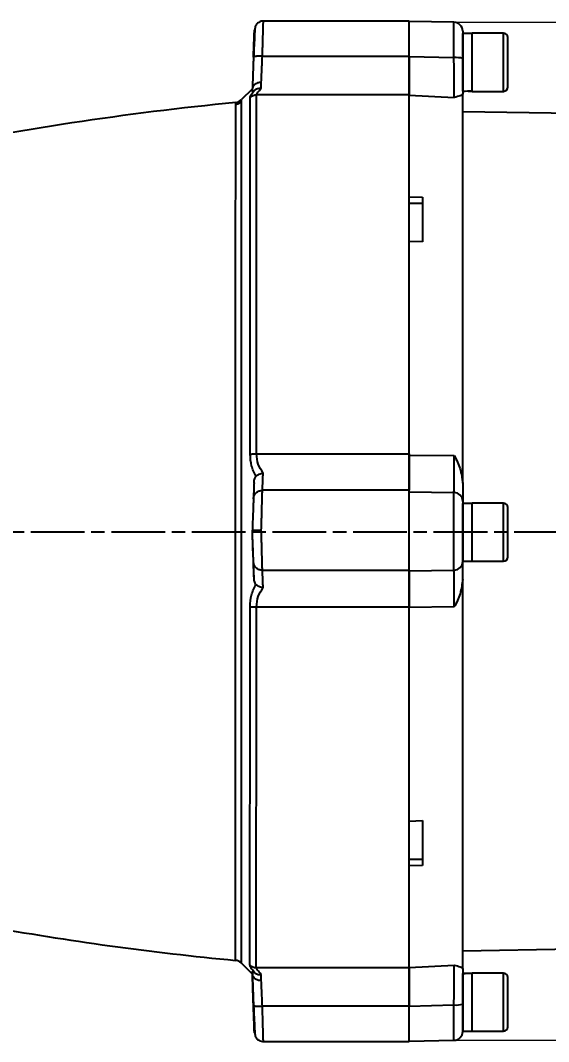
# Model space of a CAD drawing. Header units: millimetres. Extents: x 2223 to 4172, y 741 to 2119.
# Drawn here: x 3661.8 to 3779.8, y 1741.4 to 1969.5 of the extents above; entities that cross this region are included whole.
import ezdxf

# ---------------------------------------------------------------- set-up
doc = ezdxf.new("R2010")
doc.units = ezdxf.units.MM
doc.linetypes.add('AM_ISO08W050', pattern=[18, 12, -1.5, 3, -1.5])
doc.layers.add('AM_5', color=3, linetype='Continuous', lineweight=25)
doc.layers.add('AM_7', color=4, linetype='AM_ISO08W050', lineweight=25)
doc.styles.add('SLDTEXTSTYLE1', font='txt.shx', dxfattribs={"width": 0.7, "bigfont": 'gbcbig.shx'})
doc.dimstyles.new('SLDDIMSTYLE12$0', dxfattribs={"dimtxt": 12, "dimasz": 10, "dimexe": 0, "dimexo": 0.0625, "dimgap": 0.875, "dimtad": 1, "dimdec": 1, "dimlfac": 1.8, "dimrnd": 1e-09, "dimzin": 12, "dimdsep": 46, "dimtxsty": 'SLDTEXTSTYLE1', "dimcen": 0.09, "dimdle": 8.16, "dimclrd": 3, "dimclre": 3, "dimadec": 0, "dimazin": 3, "dimtfac": 1, "dimtdec": 1, "dimtofl": 0, "dimtmove": 0, "dimatfit": 3, "dimfxl": 0, "dimfrac": 2, "dimtolj": 1, "dimlwd": 5, "dimlwe": 5, "dimarcsym": 0})

# ---------------------------------------------------------------- blocks, each defined once
blk = doc.blocks.new('*D46')
at = {"layer": 'AM_5', "color": 3, "lineweight": 5, "transparency": 16777216}
blk.add_line((3758.76, 1969.07), (3946.32, 1969.07), dxfattribs=at)
at = {"layer": 'AM_5', "color": 3, "linetype": 'Continuous', "lineweight": 5, "transparency": 16777216}
for p, q in [((3946.32, 1959.07), (3946.32, 1751.64)), ((3758.76, 1741.64), (3946.32, 1741.64))]:
    blk.add_line(p, q, dxfattribs=at)
at = {"layer": 'AM_5', "color": 3, "transparency": 16777216}
for points in [[(3944.66, 1959.07), (3947.99, 1959.07), (3946.32, 1969.07)], [(3944.66, 1751.64), (3947.99, 1751.64), (3946.32, 1741.64)]]:
    blk.add_solid(points, dxfattribs=at)
at = {"layer": 'Defpoints', "color": 0, "transparency": 16777216}
for p in [(3758.7, 1969.07), (3758.7, 1741.64), (3946.32, 1741.64)]:
    blk.add_point(p, dxfattribs=at)
at = {"layer": 'AM_5', "color": 0, "transparency": 16777216, "insert": (3939.45, 1855.35), "char_height": 12, "attachment_point": 5, "rotation": 90, "style": 'SLDTEXTSTYLE1'}
blk.add_mtext('\\A1;230', dxfattribs=at)

msp = doc.modelspace()

# ---------------------------------------------------------------- linework, layer by layer
at = {"color": 7, "linetype": 'Continuous', "lineweight": 25}
for p, q in [((3748.663, 1969.354), (3716.122, 1969.354)), ((3758.698, 1969.069), (3748.663, 1969.245)), ((3758.698, 1961.175), (3758.698, 1969.069)), ((3762.763, 1966.589), (3760.663, 1966.589)), ((3760.663, 1953.709), (3760.663, 1966.589)), ((3769.763, 1966.649), (3762.763, 1966.649)), ((3762.763, 1953.649), (3762.763, 1966.649)), ((3769.763, 1953.649), (3769.763, 1966.649)), ((3762.763, 1953.824), (3762.763, 1966.566)), ((3713.978, 1961.349), (3713.91, 1961.307)), ((3715.908, 1961.49), (3748.663, 1961.49)), ((3748.663, 1961.425), (3758.698, 1961.175)), ((3715.663, 1954.329), (3715.663, 1955.64)), ((3713.663, 1954.229), (3711.159, 1951.723)), ((3713.663, 1953.635), (3713.663, 1954.252)), ((3748.663, 1952.899), (3714.617, 1952.899)), ((3762.763, 1953.649), (3769.763, 1953.649)), ((3748.663, 1952.774), (3758.768, 1952.257)), ((3890.189, 1946.833), (3760.663, 1949.095)), ((3748.663, 1930.104), (3751.663, 1929.992)), ((3751.663, 1928.569), (3748.663, 1928.569)), ((3751.663, 1919.997), (3748.663, 1920.108)), ((3714.583, 1872.686), (3748.663, 1872.686)), ((3748.663, 1872.382), (3758.767, 1872.263)), ((3748.663, 1864.512), (3715.906, 1864.512)), ((3748.663, 1864.18), (3758.697, 1864.031)), ((3758.697, 1846.678), (3758.697, 1864.031)), ((3762.762, 1848.649), (3762.763, 1861.649)), ((3769.763, 1861.649), (3762.763, 1861.649)), ((3769.762, 1848.649), (3769.763, 1861.649)), ((3760.662, 1848.709), (3760.663, 1861.589)), ((3762.763, 1861.589), (3760.663, 1861.589)), ((3762.762, 1848.709), (3762.763, 1861.589)), ((3713.663, 1855.594), (3713.663, 1855.566)), ((3760.662, 1848.709), (3762.762, 1848.709)), ((3762.762, 1848.649), (3769.762, 1848.649)), ((3715.906, 1846.651), (3748.662, 1846.651)), ((3748.662, 1846.529), (3758.697, 1846.678)), ((3748.662, 1838.439), (3714.568, 1838.439)), ((3758.767, 1838.446), (3748.662, 1838.326)), ((3748.662, 1790.6), (3751.662, 1790.712)), ((3748.779, 1782.14), (3751.662, 1782.14)), ((3751.662, 1780.716), (3748.662, 1780.605)), ((3748.662, 1775.431), (3748.662, 1780.605)), ((3760.662, 1761.614), (3890.188, 1763.874)), ((3709.914, 1759.498), (3709.914, 1759.498)), ((3711.136, 1758.925), (3713.668, 1756.391)), ((3711.14, 1758.921), (3713.662, 1756.397)), ((3711.14, 1758.921), (3711.141, 1758.92)), ((3713.662, 1757.025), (3713.662, 1756.422)), ((3714.534, 1757.883), (3748.662, 1757.883)), ((3748.662, 1757.935), (3758.767, 1758.451)), ((3713.662, 1756.401), (3713.662, 1756.422)), ((3713.662, 1756.378), (3713.662, 1756.398)), ((3713.662, 1756.397), (3713.662, 1756.397)), ((3713.662, 1756.397), (3713.662, 1756.397)), ((3713.663, 1756.371), (3713.662, 1756.378)), ((3760.662, 1756.474), (3760.662, 1756.589)), ((3760.662, 1743.709), (3760.662, 1756.474)), ((3769.762, 1756.649), (3762.762, 1756.649)), ((3762.762, 1750.149), (3762.762, 1756.649)), ((3762.762, 1743.709), (3762.762, 1756.587)), ((3769.762, 1750.149), (3769.762, 1756.649)), ((3762.762, 1743.649), (3762.762, 1750.149)), ((3769.762, 1743.649), (3769.762, 1750.149)), ((3713.906, 1749.431), (3713.974, 1749.391)), ((3748.662, 1749.257), (3715.905, 1749.257)), ((3748.662, 1749.284), (3758.697, 1749.534)), ((3758.697, 1741.639), (3758.697, 1749.534)), ((3760.662, 1743.709), (3762.762, 1743.709)), ((3762.762, 1743.649), (3769.762, 1743.649)), ((3716.119, 1741.355), (3748.662, 1741.355)), ((3748.662, 1741.464), (3758.697, 1741.639))]:
    msp.add_line(p, q, dxfattribs=at)
at = {"color": 7, "linetype": 'Continuous', "lineweight": 25, "flags": 128}
msp.add_lwpolyline([(3715.662, 1755.053), (3715.662, 1755.233), (3715.662, 1755.407), (3715.662, 1755.577), (3715.662, 1755.742), (3715.662, 1755.902), (3715.662, 1756.056), (3715.662, 1756.206), (3715.662, 1756.35)], dxfattribs=at)
at = {"color": 7, "linetype": 'Continuous', "lineweight": 25}
for centre, radius, start, end in [((3758.663, 1967.07), 2, 359.99969, 88.99969), ((3769.763, 1965.649), 1, 359.99969, 89.99969), ((3759.179, 1955.846), 5.35, 73.89589, 95.15802), ((3769.763, 1954.649), 1, 269.99969, 359.99969), ((3772.773, 1297.26), 656.897, 95.489386, 101.924805), ((3709.743, 1953.135), 2, 275.4893, 315.06662), ((3758.667, 1862.036), 1.995, 0.12453, 89.12989), ((3769.763, 1860.649), 1, 359.99969, 89.99969), ((3758.667, 1848.673), 1.995, 270.86948, 359.87485), ((3769.762, 1849.649), 1, 269.99969, 359.99969), ((3771.485, 2413.503), 656.897, 259.692209, 264.621686), ((3709.726, 1757.507), 2, 45.01628, 84.62182), ((3709.727, 1757.506), 2, 44.96902, 84.62197), ((3769.762, 1755.649), 1, 359.99969, 89.99969), ((3759.178, 1754.862), 5.35, 264.84135, 286.10349), ((3758.662, 1743.639), 2, 270.99969, 359.99969), ((3769.762, 1744.649), 1, 269.99969, 359.99969)]:
    msp.add_arc(centre, radius, start, end, dxfattribs=at)
for centre, major_axis, ratio, start_param, end_param in [((3760.663, 1960.149), (11.154, 0), 0.5773503, 4.712389, 4.9017857), ((3762.763, 1960.149), (11.154, 0), 0.5773503, 4.6181163, 4.712389), ((3713.785, 1851.851), (-3.458, 99.039), 0.0000745, 4.6429335, 4.7499054), ((3710.325, 1851.973), (-3.337, 95.576), 0.0000745, 3.1448209, 3.1516235), ((3760.662, 1750.149), (11.154, 0), 0.5773503, 1.4765235, 1.5707963), ((3762.762, 1750.149), (11.154, 0), 0.5773503, 1.5707963, 1.760193)]:
    msp.add_ellipse(centre, major_axis=major_axis, ratio=ratio, start_param=start_param, end_param=end_param, dxfattribs=at)
for points, knots in [([(3716.201, 1969.353), (3716.013, 1969.345), (3715.623, 1969.328), (3715.066, 1969.085), (3714.58, 1968.69), (3714.383, 1968.325), (3714.285, 1968.143)], [0, 0, 0, 0, 0.2333499, 0.484891, 0.744508, 1, 1, 1, 1]), ([(3715.908, 1961.49), (3715.925, 1962.089), (3715.955, 1963.229), (3716.007, 1965.121), (3716.048, 1966.598), (3716.076, 1967.658), (3716.093, 1968.265), (3716.113, 1969.007), (3716.127, 1969.519), (3716.122, 1969.331), (3716.122, 1969.319)], [0, 0, 0, 0, 0.1406686, 0.2673929, 0.4783479, 0.5663563, 0.6529404, 0.7381007, 0.9838874, 1, 1, 1, 1]), ([(3748.663, 1961.49), (3748.663, 1962.552), (3748.663, 1964.678), (3748.663, 1967.247), (3748.663, 1969.015), (3748.663, 1969.239), (3748.663, 1969.351)], [0, 0, 0, 0, 0.25036608, 0.50073216, 0.75109823, 1, 1, 1, 1]), ([(3714.287, 1968.149), (3714.271, 1968.023), (3714.239, 1967.773), (3714.156, 1966.202), (3714.054, 1964.004), (3713.98, 1962.232), (3713.943, 1961.351)], [0, 0, 0, 0, 0.254696, 0.5062842, 0.7546307, 1, 1, 1, 1]), ([(3714.011, 1964.192), (3714.021, 1964.461), (3714.057, 1965.505), (3714.092, 1966.502), (3714.119, 1967.276), (3714.121, 1967.347), (3714.123, 1967.389)], [0, 0, 0, 0, 0.1366129, 0.5304212, 0.7239462, 1, 1, 1, 1]), ([(3770.763, 1960.149), (3770.763, 1960.841), (3770.763, 1961.905), (3770.763, 1963.186), (3770.763, 1964.067), (3770.763, 1964.777), (3770.763, 1965.462), (3770.763, 1965.575), (3770.763, 1965.649)], [0, 0, 0, 0, 0.2394568, 0.3683607, 0.5, 0.6316393, 0.7605432, 1, 1, 1, 1]), ([(3713.91, 1961.278), (3713.936, 1962.019), (3713.972, 1963.073), (3714.002, 1963.936), (3714.011, 1964.192)], [0, 0, 0, 0, 0.7030079, 1, 1, 1, 1]), ([(3713.91, 1961.307), (3713.891, 1960.786), (3713.856, 1959.77), (3713.806, 1958.348), (3713.738, 1956.401), (3713.695, 1955.156), (3713.664, 1954.27)], [0, 0, 0, 0, 0.1983107, 0.386023, 0.5632417, 1, 1, 1, 1]), ([(3715.908, 1961.49), (3715.658, 1961.495), (3715.272, 1961.503), (3714.808, 1961.488), (3714.487, 1961.467), (3714.232, 1961.435), (3714.029, 1961.397), (3713.994, 1961.365), (3713.978, 1961.349)], [0, 0, 0, 0, 0.2702959, 0.4157421, 0.5642569, 0.7127719, 0.8582187, 1, 1, 1, 1]), ([(3715.663, 1955.64), (3715.695, 1956.389), (3715.746, 1957.585), (3715.831, 1959.639), (3715.882, 1960.852), (3715.908, 1961.49)], [0, 0, 0, 0, 0.442556, 0.7070771, 1, 1, 1, 1]), ([(3748.663, 1952.774), (3748.663, 1953.055), (3748.663, 1953.617), (3748.663, 1955.635), (3748.663, 1958.284), (3748.663, 1960.377), (3748.663, 1961.425)], [0, 0, 0, 0, 0.2500466, 0.4994486, 0.7493959, 1, 1, 1, 1]), ([(3758.768, 1952.257), (3758.767, 1952.532), (3758.766, 1952.903), (3758.761, 1953.858), (3758.757, 1954.536), (3758.751, 1955.351), (3758.741, 1956.37), (3758.728, 1957.681), (3758.715, 1959.31), (3758.704, 1960.534), (3758.698, 1961.175)], [0, 0, 0, 0, 0.24428957, 0.32903605, 0.41448985, 0.50012501, 0.59799237, 0.71577027, 0.85107242, 1, 1, 1, 1]), ([(3760.663, 1960.986), (3760.663, 1960.227), (3760.663, 1958.712), (3760.663, 1956.583), (3760.663, 1954.626), (3760.663, 1953.562), (3760.663, 1953.028)], [0, 0, 0, 0, 0.2507669, 0.5000113, 0.749245, 1, 1, 1, 1]), ([(3770.763, 1954.649), (3770.763, 1954.722), (3770.763, 1954.835), (3770.763, 1955.521), (3770.763, 1956.231), (3770.763, 1957.112), (3770.763, 1958.393), (3770.763, 1959.457), (3770.763, 1960.149)], [0, 0, 0, 0, 0.2394568, 0.3683607, 0.5, 0.6316393, 0.7605432, 1, 1, 1, 1]), ([(3715.663, 1955.64), (3715.518, 1955.635), (3715.231, 1955.625), (3714.804, 1955.523), (3714.419, 1955.359), (3714.105, 1955.14), (3713.872, 1954.888), (3713.707, 1954.597), (3713.678, 1954.382), (3713.664, 1954.27)], [0, 0, 0, 0, 0.14037969, 0.27934696, 0.43421745, 0.57550646, 0.70514845, 0.84665009, 1, 1, 1, 1]), ([(3713.202, 1952.321), (3713.243, 1952.484), (3713.328, 1952.824), (3713.85, 1953.524), (3714.124, 1953.889)], [0, 0, 0, 0, 0.4772622, 1, 1, 1, 1]), ([(3713.202, 1952.321), (3713.3, 1952.407), (3713.496, 1952.58), (3713.849, 1952.76), (3714.227, 1952.878), (3714.488, 1952.892), (3714.617, 1952.899)], [0, 0, 0, 0, 0.24911197, 0.50206826, 0.75396005, 1, 1, 1, 1]), ([(3714.124, 1953.889), (3714.068, 1953.841), (3713.936, 1953.726), (3713.771, 1953.613), (3713.677, 1953.584), (3713.667, 1953.62), (3713.663, 1953.635)], [0, 0, 0, 0, 0.1458908, 0.3468199, 0.7287309, 1, 1, 1, 1]), ([(3714.124, 1953.889), (3714.221, 1953.966), (3714.421, 1954.123), (3714.784, 1954.266), (3715.202, 1954.352), (3715.496, 1954.338), (3715.663, 1954.329)], [0, 0, 0, 0, 0.2395315, 0.4944886, 0.7142619, 1, 1, 1, 1]), ([(3714.583, 1872.686), (3714.584, 1875.643), (3714.586, 1881.491), (3714.59, 1889.916), (3714.593, 1897.896), (3714.597, 1906.175), (3714.6, 1914.538), (3714.604, 1922.711), (3714.607, 1929.876), (3714.609, 1936.036), (3714.612, 1941.209), (3714.613, 1945.439), (3714.615, 1948.757), (3714.616, 1951.29), (3714.617, 1952.37), (3714.617, 1952.899)], [0, 0, 0, 0, 0.0747451, 0.1478589, 0.2193413, 0.2891922, 0.3797685, 0.467446, 0.5522244, 0.6341035, 0.7130829, 0.7891626, 0.8623421, 0.9326213, 1, 1, 1, 1]), ([(3714.617, 1952.899), (3714.67, 1953.055), (3714.777, 1953.371), (3715.366, 1954.008), (3715.663, 1954.329)], [0, 0, 0, 0, 0.4963659, 1, 1, 1, 1]), ([(3760.663, 1953.028), (3760.517, 1952.908), (3760.225, 1952.667), (3759.255, 1952.394), (3758.768, 1952.257)], [0, 0, 0, 0, 0.4975573, 1, 1, 1, 1]), ([(3709.914, 1759.498), (3709.914, 1759.588), (3709.914, 1759.768), (3709.914, 1761.114), (3709.914, 1763.28), (3709.915, 1766.361), (3709.915, 1770.345), (3709.916, 1774.053), (3709.916, 1776.897), (3709.916, 1778.529), (3709.916, 1780.232), (3709.916, 1782.006), (3709.917, 1783.851), (3709.917, 1785.765), (3709.917, 1788.651), (3709.918, 1792.825), (3709.918, 1798.69), (3709.919, 1805.554), (3709.92, 1812.5), (3709.921, 1819.272), (3709.921, 1825.642), (3709.922, 1832.492), (3709.923, 1839.804), (3709.923, 1847.55), (3709.924, 1855.565), (3709.925, 1863.57), (3709.926, 1871.285), (3709.926, 1878.57), (3709.927, 1885.396), (3709.928, 1891.748), (3709.928, 1897.833), (3709.929, 1903.604), (3709.93, 1909.017), (3709.93, 1912.877), (3709.93, 1915.431), (3709.931, 1916.877), (3709.931, 1918.263), (3709.931, 1919.591), (3709.931, 1920.862), (3709.931, 1922.078), (3709.932, 1925.195), (3709.932, 1929.919), (3709.933, 1935.644), (3709.933, 1940.488), (3709.934, 1944.433), (3709.934, 1947.479), (3709.934, 1949.61), (3709.934, 1950.92), (3709.934, 1951.07), (3709.934, 1951.144)], [0, 0, 0, 0, 0.0296529, 0.0597596, 0.0903203, 0.121335, 0.1528036, 0.1847262, 0.1939339, 0.2031788, 0.2124607, 0.2217798, 0.231136, 0.2405293, 0.2499597, 0.2723294, 0.297237, 0.3246821, 0.3546643, 0.3760668, 0.3985975, 0.4222564, 0.4470433, 0.4729582, 0.5000012, 0.5269362, 0.5527631, 0.5774817, 0.6010919, 0.6235936, 0.6449867, 0.6676297, 0.6888821, 0.7087436, 0.7151195, 0.7213375, 0.7273978, 0.7333003, 0.739045, 0.7446319, 0.750061, 0.7827354, 0.8150007, 0.8468569, 0.878304, 0.9093419, 0.9399706, 0.97019, 1, 1, 1, 1]), ([(3711.165, 1951.278), (3710.986, 1951.127), (3710.627, 1950.826), (3710.165, 1950.739), (3709.934, 1950.696)], [0, 0, 0, 0, 0.4999289, 1, 1, 1, 1]), ([(3711.159, 1951.268), (3711.159, 1950.879), (3711.159, 1950.1), (3711.159, 1947.771), (3711.158, 1944.615), (3711.158, 1940.58), (3711.157, 1935.731), (3711.157, 1930.105), (3711.156, 1923.761), (3711.156, 1916.758), (3711.155, 1909.163), (3711.154, 1901.051), (3711.153, 1892.498), (3711.152, 1883.588), (3711.151, 1874.405), (3711.151, 1865.039), (3711.15, 1855.579), (3711.149, 1846.117), (3711.148, 1836.744), (3711.147, 1827.549), (3711.146, 1818.621), (3711.145, 1810.047), (3711.144, 1801.908), (3711.144, 1794.284), (3711.143, 1787.247), (3711.142, 1780.865), (3711.142, 1775.2), (3711.141, 1770.305), (3711.141, 1766.23), (3711.141, 1763.008), (3711.14, 1760.692), (3711.14, 1759.22), (3711.14, 1759.021), (3711.14, 1758.921)], [0, 0, 0, 0, 0.0319997, 0.0642664, 0.0965331, 0.1287997, 0.1610664, 0.1933331, 0.2255998, 0.2578664, 0.2901331, 0.3223998, 0.3546665, 0.3869332, 0.4191998, 0.4514665, 0.4837332, 0.5159999, 0.5482665, 0.5805332, 0.6127999, 0.6450666, 0.6773332, 0.7095999, 0.7418666, 0.7741333, 0.8063999, 0.8386666, 0.8709333, 0.9032, 0.9354666, 0.9677333, 1, 1, 1, 1]), ([(3711.159, 1951.713), (3711.159, 1951.718), (3711.159, 1951.722), (3711.159, 1951.272), (3711.159, 1951.268)], [0, 0, 0, 0, 0.9916131, 1, 1, 1, 1]), ([(3713.168, 1872.584), (3713.169, 1875.32), (3713.171, 1880.696), (3713.174, 1888.409), (3713.178, 1895.641), (3713.18, 1902.362), (3713.183, 1908.564), (3713.186, 1915.122), (3713.189, 1921.781), (3713.192, 1928.25), (3713.195, 1933.689), (3713.197, 1938.188), (3713.199, 1941.848), (3713.201, 1944.772), (3713.202, 1947.065), (3713.203, 1948.983), (3713.203, 1950.485), (3713.203, 1951.597), (3713.202, 1952.103), (3713.202, 1952.321)], [0, 0, 0, 0, 0.069544, 0.1366662, 0.2013664, 0.2636441, 0.3234991, 0.380931, 0.462516, 0.5386511, 0.6093347, 0.6745656, 0.7343428, 0.7886652, 0.8375319, 0.880942, 0.9303299, 0.9700165, 1, 1, 1, 1]), ([(3748.663, 1940.242), (3748.663, 1940.329), (3748.663, 1942.046), (3748.663, 1944.761), (3748.663, 1948.271), (3748.663, 1951.007), (3748.663, 1952.185), (3748.663, 1952.774)], [0, 0, 0, 0, 0.0131855, 0.2598891, 0.5065928, 0.7532964, 1, 1, 1, 1]), ([(3748.663, 1930.104), (3748.663, 1932.049), (3748.663, 1934.091), (3748.663, 1935.792), (3748.663, 1935.873)], [0, 0, 0, 0, 0.9523312, 1, 1, 1, 1]), ([(3748.663, 1920.021), (3748.663, 1921.284), (3748.663, 1924.299), (3748.663, 1926.999), (3748.663, 1928.569)], [0, 0, 0, 0, 0.41880945, 1, 1, 1, 1]), ([(3713.168, 1872.584), (3713.265, 1872.6), (3713.46, 1872.63), (3713.812, 1872.662), (3714.191, 1872.683), (3714.453, 1872.685), (3714.583, 1872.686)], [0, 0, 0, 0, 0.2475722, 0.5, 0.7524278, 1, 1, 1, 1]), ([(3714.473, 1867.623), (3714.094, 1868.382), (3713.358, 1869.857), (3713.23, 1871.693), (3713.168, 1872.584)], [0, 0, 0, 0, 0.5146876, 1, 1, 1, 1]), ([(3716.069, 1868.367), (3715.651, 1868.989), (3714.825, 1870.221), (3714.663, 1871.87), (3714.583, 1872.686)], [0, 0, 0, 0, 0.5050283, 1, 1, 1, 1]), ([(3748.663, 1864.18), (3748.663, 1864.406), (3748.663, 1864.859), (3748.663, 1866.737), (3748.663, 1869.282), (3748.663, 1871.348), (3748.663, 1872.382)], [0, 0, 0, 0, 0.25006523, 0.49944561, 0.74938637, 1, 1, 1, 1]), ([(3758.697, 1864.031), (3758.703, 1864.127), (3758.714, 1864.312), (3758.727, 1864.914), (3758.737, 1865.529), (3758.745, 1866.071), (3758.756, 1867.166), (3758.765, 1869.125), (3758.766, 1871.232), (3758.767, 1872.263)], [0, 0, 0, 0, 0.1490589, 0.284486, 0.365253, 0.4374072, 0.5004523, 0.7554674, 1, 1, 1, 1]), ([(3758.767, 1872.263), (3759.255, 1871.292), (3760.224, 1869.358), (3760.517, 1867.212), (3760.663, 1866.144)], [0, 0, 0, 0, 0.5024427, 1, 1, 1, 1]), ([(3714.033, 1866.163), (3714.053, 1866.433), (3714.085, 1866.837), (3714.248, 1867.314), (3714.379, 1867.528), (3714.458, 1867.608), (3714.473, 1867.623)], [0, 0, 0, 0, 0.5019977, 0.7519527, 0.9535485, 1, 1, 1, 1]), ([(3714.473, 1867.623), (3714.571, 1867.706), (3714.773, 1867.879), (3715.165, 1868.093), (3715.604, 1868.267), (3715.913, 1868.334), (3716.069, 1868.367)], [0, 0, 0, 0, 0.2386671, 0.4926942, 0.7442037, 1, 1, 1, 1]), ([(3715.906, 1864.512), (3715.911, 1864.622), (3715.921, 1864.846), (3715.955, 1865.648), (3716.003, 1866.79), (3716.046, 1867.835), (3716.069, 1868.367)], [0, 0, 0, 0, 0.2356127, 0.4808109, 0.7356041, 1, 1, 1, 1]), ([(3714.033, 1866.163), (3714.017, 1865.711), (3713.985, 1864.805), (3713.948, 1863.759), (3713.92, 1862.954), (3713.912, 1862.715), (3713.908, 1862.596)], [0, 0, 0, 0, 0.2423696, 0.4853152, 0.7431963, 1, 1, 1, 1]), ([(3713.908, 1862.596), (3713.943, 1862.84), (3714.016, 1863.347), (3714.484, 1863.991), (3715.149, 1864.431), (3715.66, 1864.486), (3715.906, 1864.512)], [0, 0, 0, 0, 0.2409388, 0.5005407, 0.7598409, 1, 1, 1, 1]), ([(3715.664, 1855.598), (3715.684, 1856.344), (3715.718, 1857.599), (3715.774, 1859.651), (3715.832, 1861.801), (3715.886, 1863.792), (3715.9, 1864.277), (3715.906, 1864.512)], [0, 0, 0, 0, 0.17216565, 0.28957594, 0.50053694, 0.75812355, 1, 1, 1, 1]), ([(3748.662, 1851.149), (3748.662, 1851.56), (3748.662, 1852.874), (3748.662, 1855.618), (3748.663, 1858.849), (3748.663, 1861.668), (3748.663, 1863.774), (3748.663, 1864.266), (3748.663, 1864.512)], [0, 0, 0, 0, 0.0834594, 0.2667675, 0.4500756, 0.6333838, 0.8166919, 1, 1, 1, 1]), ([(3760.663, 1866.144), (3760.663, 1865.591), (3760.663, 1864.489), (3760.663, 1863.27), (3760.663, 1862.383), (3760.663, 1862.155), (3760.663, 1862.04)], [0, 0, 0, 0, 0.250755, 0.4999887, 0.7492331, 1, 1, 1, 1]), ([(3713.908, 1862.596), (3713.901, 1862.403), (3713.887, 1862.017), (3713.829, 1860.357), (3713.752, 1858.146), (3713.692, 1856.445), (3713.663, 1855.594)], [0, 0, 0, 0, 0.2501088, 0.5000493, 0.7500207, 1, 1, 1, 1]), ([(3770.762, 1849.649), (3770.762, 1849.722), (3770.762, 1849.835), (3770.762, 1850.521), (3770.762, 1851.231), (3770.762, 1852.112), (3770.762, 1853.393), (3770.762, 1855.149), (3770.762, 1856.905), (3770.762, 1858.186), (3770.763, 1859.067), (3770.763, 1859.777), (3770.763, 1860.462), (3770.763, 1860.575), (3770.763, 1860.649)], [0, 0, 0, 0, 0.1197284, 0.1841803, 0.25, 0.3158197, 0.3802716, 0.5, 0.6197284, 0.6841803, 0.75, 0.8158197, 0.8802716, 1, 1, 1, 1]), ([(3713.663, 1855.594), (3713.682, 1855.595), (3713.715, 1855.596), (3713.933, 1855.597), (3714.201, 1855.597), (3714.547, 1855.597), (3715.027, 1855.597), (3715.414, 1855.598), (3715.664, 1855.598)], [0, 0, 0, 0, 0.2060336, 0.3367467, 0.4847907, 0.6326865, 0.7619928, 1, 1, 1, 1]), ([(3713.907, 1848.565), (3713.901, 1848.764), (3713.887, 1849.161), (3713.829, 1850.834), (3713.751, 1853.049), (3713.692, 1854.746), (3713.663, 1855.594)], [0, 0, 0, 0, 0.2517027, 0.5016332, 0.7507978, 1, 1, 1, 1]), ([(3715.906, 1846.651), (3715.9, 1846.891), (3715.886, 1847.388), (3715.832, 1849.398), (3715.774, 1851.556), (3715.718, 1853.604), (3715.684, 1854.855), (3715.664, 1855.598)], [0, 0, 0, 0, 0.2427621, 0.5013465, 0.7114494, 0.8284362, 1, 1, 1, 1]), ([(3714.032, 1844.978), (3714.016, 1845.44), (3713.984, 1846.365), (3713.947, 1847.414), (3713.92, 1848.207), (3713.912, 1848.446), (3713.907, 1848.565)], [0, 0, 0, 0, 0.2474466, 0.4951672, 0.7474842, 1, 1, 1, 1]), ([(3715.906, 1846.651), (3715.66, 1846.677), (3715.149, 1846.731), (3714.484, 1847.171), (3714.016, 1847.815), (3713.943, 1848.321), (3713.908, 1848.565)], [0, 0, 0, 0, 0.2401596, 0.4994595, 0.7590609, 1, 1, 1, 1]), ([(3760.662, 1844.565), (3760.662, 1845.117), (3760.662, 1846.219), (3760.662, 1847.438), (3760.662, 1848.325), (3760.662, 1848.554), (3760.662, 1848.668)], [0, 0, 0, 0, 0.250755, 0.4999887, 0.7492331, 1, 1, 1, 1]), ([(3716.068, 1842.779), (3716.046, 1843.311), (3716.002, 1844.357), (3715.955, 1845.502), (3715.921, 1846.31), (3715.911, 1846.539), (3715.906, 1846.651)], [0, 0, 0, 0, 0.26432, 0.5190878, 0.7643113, 1, 1, 1, 1]), ([(3748.662, 1838.326), (3748.662, 1839.358), (3748.662, 1841.42), (3748.662, 1843.964), (3748.662, 1845.846), (3748.662, 1846.301), (3748.662, 1846.529)], [0, 0, 0, 0, 0.2500466, 0.4994486, 0.7493959, 1, 1, 1, 1]), ([(3758.767, 1838.446), (3758.766, 1839.48), (3758.766, 1840.872), (3758.76, 1842.407), (3758.756, 1843.287), (3758.75, 1844.126), (3758.741, 1844.952), (3758.728, 1845.734), (3758.714, 1846.396), (3758.703, 1846.581), (3758.697, 1846.678)], [0, 0, 0, 0, 0.2442896, 0.329036, 0.4144898, 0.500125, 0.5979924, 0.7157703, 0.8510724, 1, 1, 1, 1]), ([(3713.153, 1838.54), (3713.213, 1839.409), (3713.339, 1841.254), (3714.079, 1842.739), (3714.471, 1843.525)], [0, 0, 0, 0, 0.4710631, 1, 1, 1, 1]), ([(3714.471, 1843.525), (3714.408, 1843.601), (3714.26, 1843.781), (3714.088, 1844.29), (3714.054, 1844.711), (3714.032, 1844.978)], [0, 0, 0, 0, 0.2096697, 0.4969081, 1, 1, 1, 1]), ([(3714.471, 1843.525), (3714.56, 1843.448), (3714.744, 1843.29), (3715.082, 1843.097), (3715.522, 1842.902), (3715.857, 1842.827), (3716.068, 1842.779)], [0, 0, 0, 0, 0.2180112, 0.4512605, 0.6551007, 1, 1, 1, 1]), ([(3760.662, 1844.565), (3760.517, 1843.497), (3760.224, 1841.35), (3759.254, 1839.417), (3758.767, 1838.446)], [0, 0, 0, 0, 0.49755733, 1, 1, 1, 1]), ([(3714.568, 1838.439), (3714.65, 1839.259), (3714.815, 1840.916), (3715.648, 1842.154), (3716.068, 1842.779)], [0, 0, 0, 0, 0.4949431, 1, 1, 1, 1]), ([(3713.119, 1758.461), (3713.119, 1759.002), (3713.119, 1760.107), (3713.12, 1762.68), (3713.122, 1766.038), (3713.124, 1770.302), (3713.126, 1775.501), (3713.129, 1781.675), (3713.132, 1788.839), (3713.135, 1796.992), (3713.139, 1805.318), (3713.142, 1813.547), (3713.146, 1821.468), (3713.149, 1829.821), (3713.152, 1835.613), (3713.153, 1838.54)], [0, 0, 0, 0, 0.0678553, 0.1385233, 0.2120041, 0.2882979, 0.3674046, 0.4493245, 0.5340576, 0.6216041, 0.7119641, 0.781597, 0.8528139, 0.9256148, 1, 1, 1, 1]), ([(3713.153, 1838.54), (3713.251, 1838.525), (3713.448, 1838.495), (3713.801, 1838.464), (3714.179, 1838.443), (3714.439, 1838.441), (3714.568, 1838.439)], [0, 0, 0, 0, 0.2497399, 0.5029105, 0.7545831, 1, 1, 1, 1]), ([(3714.534, 1757.883), (3714.534, 1758.423), (3714.534, 1759.526), (3714.535, 1762.093), (3714.537, 1765.445), (3714.539, 1769.708), (3714.541, 1774.914), (3714.544, 1781.106), (3714.547, 1788.302), (3714.55, 1796.504), (3714.554, 1804.892), (3714.557, 1813.19), (3714.561, 1821.186), (3714.564, 1829.625), (3714.567, 1835.48), (3714.568, 1838.439)], [0, 0, 0, 0, 0.067352, 0.1376094, 0.210772, 0.2868395, 0.3658117, 0.4476884, 0.5324692, 0.620154, 0.7107424, 0.7806056, 0.8521029, 0.9252344, 1, 1, 1, 1]), ([(3748.662, 1782.14), (3748.662, 1783.709), (3748.662, 1786.41), (3748.662, 1789.425), (3748.662, 1790.688)], [0, 0, 0, 0, 0.5811906, 1, 1, 1, 1]), ([(3748.662, 1757.935), (3748.662, 1758.522), (3748.662, 1759.696), (3748.662, 1762.46), (3748.662, 1765.791), (3748.662, 1768.587), (3748.662, 1769.938)], [0, 0, 0, 0, 0.2540651, 0.5081301, 0.7621952, 1, 1, 1, 1]), ([(3714.114, 1756.779), (3713.819, 1757.171), (3713.255, 1757.922), (3713.163, 1758.287), (3713.119, 1758.461)], [0, 0, 0, 0, 0.5227417, 1, 1, 1, 1]), ([(3713.119, 1758.461), (3713.215, 1758.376), (3713.411, 1758.203), (3713.763, 1758.023), (3714.142, 1757.905), (3714.404, 1757.891), (3714.534, 1757.883)], [0, 0, 0, 0, 0.2475715, 0.5, 0.7524285, 1, 1, 1, 1]), ([(3713.662, 1757.025), (3713.676, 1757.05), (3713.694, 1757.086), (3713.857, 1756.989), (3713.984, 1756.893), (3714.081, 1756.808), (3714.114, 1756.779)], [0, 0, 0, 0, 0.5401867, 0.7445987, 0.9130344, 1, 1, 1, 1]), ([(3714.114, 1756.779), (3714.211, 1756.703), (3714.411, 1756.547), (3714.774, 1756.408), (3715.195, 1756.323), (3715.492, 1756.34), (3715.662, 1756.35)], [0, 0, 0, 0, 0.24041229, 0.49413595, 0.70975194, 1, 1, 1, 1]), ([(3715.662, 1756.35), (3715.343, 1756.694), (3714.709, 1757.375), (3714.592, 1757.715), (3714.534, 1757.883)], [0, 0, 0, 0, 0.5038209, 1, 1, 1, 1]), ([(3748.662, 1749.284), (3748.662, 1750.329), (3748.662, 1752.418), (3748.662, 1755.066), (3748.662, 1757.088), (3748.662, 1757.652), (3748.662, 1757.935)], [0, 0, 0, 0, 0.2500652, 0.4994456, 0.7493864, 1, 1, 1, 1]), ([(3758.697, 1749.534), (3758.703, 1750.175), (3758.714, 1751.398), (3758.726, 1752.877), (3758.736, 1753.966), (3758.744, 1754.732), (3758.756, 1756.02), (3758.764, 1757.6), (3758.766, 1758.171), (3758.767, 1758.451)], [0, 0, 0, 0, 0.1490589, 0.284486, 0.365253, 0.4374072, 0.5004523, 0.7554674, 1, 1, 1, 1]), ([(3758.767, 1758.451), (3759.254, 1758.314), (3760.224, 1758.042), (3760.516, 1757.801), (3760.662, 1757.681)], [0, 0, 0, 0, 0.5024427, 1, 1, 1, 1]), ([(3760.662, 1757.681), (3760.662, 1757.147), (3760.662, 1756.082), (3760.662, 1754.125), (3760.662, 1751.997), (3760.662, 1750.482), (3760.662, 1749.722)], [0, 0, 0, 0, 0.250755, 0.4999887, 0.7492331, 1, 1, 1, 1]), ([(3713.662, 1756.422), (3713.662, 1756.421), (3713.662, 1756.42), (3713.662, 1756.413), (3713.662, 1756.407), (3713.663, 1756.404)], [0, 0, 0, 0, 0.543353, 0.7777303, 1, 1, 1, 1]), ([(3713.906, 1749.402), (3713.888, 1749.92), (3713.852, 1750.928), (3713.803, 1752.34), (3713.736, 1754.262), (3713.693, 1755.495), (3713.662, 1756.371)], [0, 0, 0, 0, 0.1994959, 0.3879677, 0.5656023, 1, 1, 1, 1]), ([(3713.663, 1756.404), (3713.695, 1756.233), (3713.761, 1755.885), (3714.203, 1755.435), (3714.747, 1755.178), (3715.256, 1755.066), (3715.526, 1755.058), (3715.662, 1755.053)], [0, 0, 0, 0, 0.23797151, 0.48374175, 0.73730528, 0.86766451, 1, 1, 1, 1]), ([(3713.663, 1756.404), (3713.672, 1756.127), (3713.692, 1755.573), (3713.724, 1754.654), (3713.767, 1753.404), (3713.827, 1751.681), (3713.879, 1750.21), (3713.906, 1749.431)], [0, 0, 0, 0, 0.144554, 0.2884649, 0.4330404, 0.6996445, 1, 1, 1, 1]), ([(3715.905, 1749.257), (3715.878, 1749.887), (3715.828, 1751.084), (3715.744, 1753.115), (3715.694, 1754.307), (3715.662, 1755.053)], [0, 0, 0, 0, 0.2929993, 0.5575399, 1, 1, 1, 1]), ([(3770.762, 1750.149), (3770.762, 1750.841), (3770.762, 1751.905), (3770.762, 1753.186), (3770.762, 1754.067), (3770.762, 1754.777), (3770.762, 1755.462), (3770.762, 1755.575), (3770.762, 1755.649)], [0, 0, 0, 0, 0.2394568, 0.3683607, 0.5, 0.6316393, 0.7605432, 1, 1, 1, 1]), ([(3770.762, 1744.649), (3770.762, 1744.722), (3770.762, 1744.835), (3770.762, 1745.521), (3770.762, 1746.231), (3770.762, 1747.112), (3770.762, 1748.393), (3770.762, 1749.457), (3770.762, 1750.149)], [0, 0, 0, 0, 0.2394568, 0.3683607, 0.5, 0.6316393, 0.7605432, 1, 1, 1, 1]), ([(3713.906, 1749.431), (3713.932, 1748.69), (3713.968, 1747.636), (3713.999, 1746.773), (3714.007, 1746.517)], [0, 0, 0, 0, 0.7030079, 1, 1, 1, 1]), ([(3714.119, 1743.32), (3714.119, 1743.308), (3714.124, 1743.173), (3714.104, 1743.734), (3714.057, 1745.087), (3713.986, 1747.097), (3713.934, 1748.588), (3713.906, 1749.402)], [0, 0, 0, 0, 0.0250103, 0.2767599, 0.5516114, 0.7552959, 1, 1, 1, 1]), ([(3713.939, 1749.389), (3713.977, 1748.474), (3714.02, 1747.408), (3714.058, 1746.585), (3714.063, 1746.469)], [0, 0, 0, 0, 0.8585954, 1, 1, 1, 1]), ([(3713.974, 1749.391), (3713.991, 1749.376), (3714.025, 1749.345), (3714.228, 1749.308), (3714.483, 1749.278), (3714.804, 1749.258), (3715.268, 1749.244), (3715.654, 1749.252), (3715.905, 1749.257)], [0, 0, 0, 0, 0.14182274, 0.28726286, 0.43577111, 0.58427906, 0.72971833, 1, 1, 1, 1]), ([(3716.119, 1741.355), (3716.116, 1741.465), (3716.109, 1741.691), (3716.064, 1743.383), (3716.007, 1745.441), (3715.954, 1747.427), (3715.922, 1748.626), (3715.905, 1749.257)], [0, 0, 0, 0, 0.24257233, 0.49659086, 0.71867262, 0.85202696, 1, 1, 1, 1]), ([(3714.007, 1746.517), (3714.017, 1746.248), (3714.053, 1745.204), (3714.088, 1744.207), (3714.115, 1743.433), (3714.117, 1743.362), (3714.119, 1743.32)], [0, 0, 0, 0, 0.1366127, 0.5304205, 0.7239453, 1, 1, 1, 1]), ([(3714.063, 1746.469), (3714.092, 1745.829), (3714.155, 1744.416), (3714.232, 1742.964), (3714.263, 1742.703), (3714.278, 1742.571)], [0, 0, 0, 0, 0.291344, 0.6435661, 1, 1, 1, 1]), ([(3714.281, 1742.566), (3714.379, 1742.384), (3714.576, 1742.018), (3715.062, 1741.623), (3715.619, 1741.381), (3716.009, 1741.364), (3716.197, 1741.356)], [0, 0, 0, 0, 0.255492, 0.515109, 0.7666501, 1, 1, 1, 1])]:
    msp.add_open_spline(points, degree=3, knots=knots, dxfattribs=at)
for points in [[(3748.663, 1961.425), (3748.663, 1962.479), (3748.663, 1964.587), (3748.663, 1967.14), (3748.663, 1968.904), (3748.663, 1969.131), (3748.663, 1969.245)], [(3760.663, 1967.07), (3760.663, 1966.981), (3760.663, 1966.803), (3760.663, 1965.423), (3760.663, 1963.432), (3760.663, 1961.802), (3760.663, 1960.986)], [(3748.663, 1961.49), (3748.663, 1960.449), (3748.663, 1958.368), (3748.663, 1955.738), (3748.663, 1953.732), (3748.663, 1953.176), (3748.663, 1952.899)], [(3748.663, 1872.686), (3748.663, 1875.981), (3748.663, 1882.569), (3748.663, 1892.121), (3748.663, 1901.305), (3748.663, 1910.008), (3748.663, 1918.144), (3748.663, 1925.629), (3748.663, 1932.384), (3748.663, 1938.339), (3748.663, 1943.437), (3748.663, 1947.602), (3748.663, 1950.882), (3748.663, 1952.226), (3748.663, 1952.899)], [(3760.663, 1866.144), (3760.663, 1869.795), (3760.663, 1877.099), (3760.663, 1887.742), (3760.663, 1897.985), (3760.663, 1907.686), (3760.663, 1916.725), (3760.663, 1924.987), (3760.663, 1932.368), (3760.663, 1938.773), (3760.663, 1944.128), (3760.663, 1948.336), (3760.663, 1951.456), (3760.663, 1952.504), (3760.663, 1953.028)], [(3751.663, 1929.992), (3751.663, 1928.416), (3751.663, 1925.263), (3751.663, 1921.752), (3751.663, 1919.997)], [(3748.663, 1872.382), (3748.663, 1875.296), (3748.663, 1881.124), (3748.663, 1889.618), (3748.663, 1897.847), (3748.663, 1905.718), (3748.663, 1913.219), (3748.663, 1917.812), (3748.663, 1920.108)], [(3748.663, 1872.686), (3748.663, 1871.658), (3748.663, 1869.603), (3748.663, 1867.069), (3748.663, 1865.191), (3748.663, 1864.738), (3748.663, 1864.512)], [(3748.662, 1855.354), (3748.662, 1856.425), (3748.663, 1858.565), (3748.663, 1861.427), (3748.663, 1862.627), (3748.663, 1863.227)], [(3760.663, 1862.04), (3760.663, 1861.873), (3760.663, 1861.541), (3760.663, 1859.967), (3760.663, 1857.836), (3760.663, 1855.354), (3760.662, 1852.873), (3760.662, 1850.742), (3760.662, 1849.168), (3760.662, 1848.835), (3760.662, 1848.668)], [(3748.662, 1846.529), (3748.662, 1846.771), (3748.662, 1847.255), (3748.662, 1849.342), (3748.662, 1852.128), (3748.662, 1854.279), (3748.662, 1855.354)], [(3748.662, 1846.651), (3748.662, 1846.42), (3748.662, 1845.957), (3748.662, 1844.068), (3748.662, 1841.526), (3748.662, 1839.468), (3748.662, 1838.439)], [(3760.662, 1757.681), (3760.662, 1758.205), (3760.662, 1759.253), (3760.662, 1762.372), (3760.662, 1766.58), (3760.662, 1771.936), (3760.662, 1778.34), (3760.662, 1785.722), (3760.662, 1793.984), (3760.662, 1803.023), (3760.662, 1812.724), (3760.662, 1822.967), (3760.662, 1833.61), (3760.662, 1840.913), (3760.662, 1844.565)], [(3748.662, 1757.883), (3748.662, 1758.57), (3748.662, 1759.942), (3748.662, 1763.263), (3748.662, 1767.467), (3748.662, 1772.603), (3748.662, 1778.592), (3748.662, 1785.38), (3748.662, 1792.893), (3748.662, 1801.055), (3748.662, 1809.78), (3748.662, 1818.981), (3748.662, 1828.548), (3748.662, 1835.142), (3748.662, 1838.439)], [(3748.662, 1790.6), (3748.662, 1792.897), (3748.662, 1797.49), (3748.662, 1804.99), (3748.662, 1812.862), (3748.662, 1821.09), (3748.662, 1829.585), (3748.662, 1835.412), (3748.662, 1838.326)], [(3751.662, 1790.712), (3751.662, 1788.956), (3751.662, 1785.445), (3751.662, 1782.293), (3751.662, 1780.716)], [(3748.662, 1757.883), (3748.662, 1757.601), (3748.662, 1757.037), (3748.662, 1755.02), (3748.662, 1752.382), (3748.662, 1750.299), (3748.662, 1749.257)], [(3748.662, 1741.464), (3748.662, 1741.577), (3748.662, 1741.804), (3748.662, 1743.568), (3748.662, 1746.122), (3748.662, 1748.23), (3748.662, 1749.284)], [(3748.662, 1741.355), (3748.662, 1741.471), (3748.662, 1741.705), (3748.662, 1743.488), (3748.662, 1746.066), (3748.662, 1748.193), (3748.662, 1749.257)], [(3760.662, 1749.722), (3760.662, 1748.907), (3760.662, 1747.277), (3760.662, 1745.285), (3760.662, 1743.906), (3760.662, 1743.728), (3760.662, 1743.639)]]:
    msp.add_open_spline(points, degree=3, dxfattribs=at)
at = {"layer": 'AM_7'}
msp.add_line((3286.163, 1855.247), (3924.379, 1855.247), dxfattribs=at)

# ---------------------------------------------------------------- dimensions: what is measured, and where the dimension line sits
at = {"layer": 'AM_5'}
dim = msp.add_linear_dim(base=(3946.324, 1741.639), p1=(3758.698, 1969.069), p2=(3758.697, 1741.639), angle=90, text='230', dimstyle='SLDDIMSTYLE12$0', override={"dimlfac": 1, "dimpost": ''}, dxfattribs=at)
dim.commit()
dim.dimension.update_dxf_attribs({"geometry": '*D46', "text_midpoint": (3939.449, 1855.354)})

doc.saveas('drawing.dxf')
